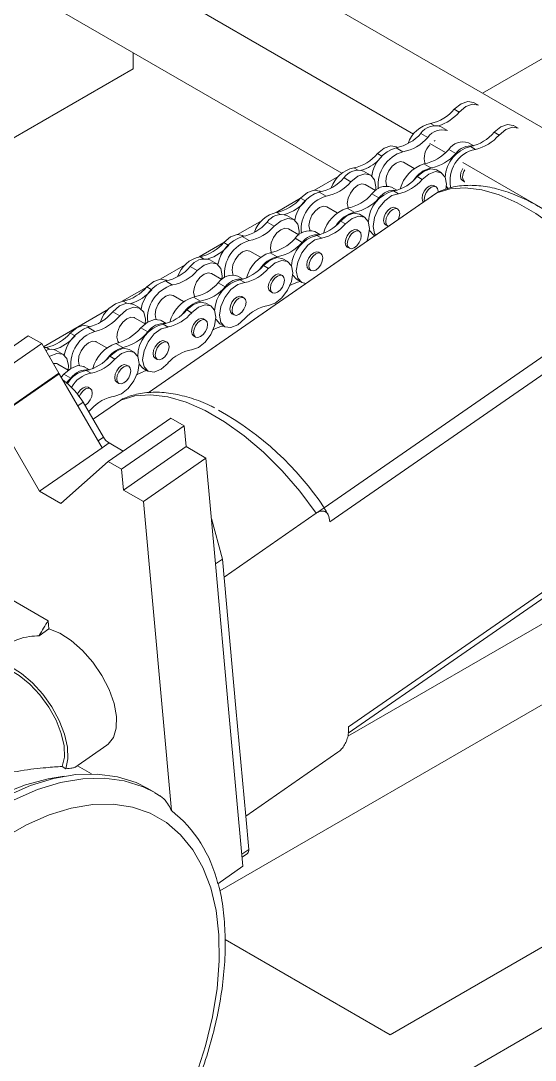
# Model space of a CAD drawing. Header units: millimetres. Extents: x 0 to 1189, y 0 to 841.
# Drawn here: x 773.22 to 783.63, y 663.24 to 684.26 of the extents above; entities that cross this region are included whole.
import ezdxf

# ---------------------------------------------------------------- set-up
doc = ezdxf.new("R2010")
doc.units = ezdxf.units.MM

msp = doc.modelspace()

# ---------------------------------------------------------------- linework, layer by layer
at = {"color": 7, "linetype": 'Continuous', "lineweight": 15}
for p, q in [((798.779, 692.155), (782.564, 682.795)), ((795.292, 675.447), (770.967, 689.49)), ((781.173, 681.965), (769.553, 688.673)), ((779.717, 681.173), (771.25, 686.06)), ((775.493, 683.284), (775.493, 683.611)), ((775.493, 683.61), (775.493, 683.611)), ((768.422, 679.202), (775.493, 683.284)), ((782.484, 682.548), (782.385, 682.605)), ((781.996, 682.468), (782.095, 682.411)), ((781.517, 682.18), (781.588, 682.139)), ((781.318, 681.98), (781.46, 681.899)), ((781.857, 682.035), (781.716, 682.116)), ((782.901, 681.946), (782.802, 682.003)), ((783.29, 682.083), (783.191, 682.14)), ((781.82, 681.591), (781.503, 681.775)), ((782.388, 681.728), (782.281, 681.79)), ((780.816, 681.69), (780.957, 681.609)), ((780.85, 681.695), (780.829, 681.707)), ((782.025, 681.572), (781.884, 681.654)), ((782.423, 681.657), (782.324, 681.714)), ((781.181, 681.273), (780.969, 681.395)), ((781.523, 681.282), (781.381, 681.364)), ((784.741, 679.905), (782.168, 681.391)), ((779.962, 681.282), (780.033, 681.241)), ((780.302, 681.137), (780.16, 681.218)), ((781.734, 681.185), (781.635, 681.242)), ((779.66, 681.118), (779.164, 680.832)), ((779.763, 681.082), (779.904, 681.001)), ((780.403, 680.824), (780.192, 680.946)), ((781.346, 681.048), (781.247, 681.105)), ((781.627, 680.9), (781.584, 680.925)), ((782.162, 681.027), (782.204, 681.003)), ((781.624, 680.766), (775.797, 676.732)), ((779.26, 680.792), (779.401, 680.71)), ((779.294, 680.797), (779.273, 680.809)), ((780.47, 680.674), (780.328, 680.756)), ((780.833, 680.83), (780.726, 680.892)), ((780.867, 680.759), (780.768, 680.816)), ((778.882, 680.669), (778.387, 680.383)), ((779.626, 680.375), (779.414, 680.497)), ((778.406, 680.383), (778.477, 680.342)), ((778.746, 680.239), (778.605, 680.32)), ((779.967, 680.384), (779.826, 680.466)), ((780.178, 680.287), (780.079, 680.344)), ((780.849, 680.451), (780.806, 680.476)), ((778.104, 680.22), (777.609, 679.934)), ((778.207, 680.184), (778.348, 680.103)), ((779.79, 680.15), (779.691, 680.207)), ((780.606, 680.129), (780.649, 680.105)), ((777.704, 679.894), (777.846, 679.812)), ((777.738, 679.899), (777.718, 679.911)), ((778.848, 679.926), (778.636, 680.048)), ((779.277, 679.932), (779.17, 679.994)), ((779.311, 679.861), (779.212, 679.918)), ((780.071, 680.002), (780.028, 680.027)), ((780.357, 679.927), (780.387, 679.91)), ((777.327, 679.771), (776.831, 679.485)), ((778.914, 679.776), (778.773, 679.858)), ((779.828, 679.68), (779.871, 679.656)), ((780.225, 679.801), (780.253, 679.817)), ((776.851, 679.485), (776.922, 679.444)), ((778.07, 679.477), (777.858, 679.599)), ((778.411, 679.486), (778.27, 679.568)), ((778.623, 679.389), (778.524, 679.446)), ((779.293, 679.553), (779.251, 679.578)), ((776.549, 679.322), (776.053, 679.036)), ((776.651, 679.286), (776.793, 679.205)), ((777.19, 679.341), (777.049, 679.422)), ((778.235, 679.251), (778.136, 679.309)), ((779.051, 679.231), (779.093, 679.207)), ((777.292, 679.028), (777.08, 679.15)), ((777.722, 679.034), (777.615, 679.096)), ((778.515, 679.104), (778.473, 679.129)), ((778.802, 679.029), (778.901, 678.972)), ((775.771, 678.873), (775.275, 678.587)), ((776.149, 678.996), (776.29, 678.914)), ((776.183, 679.001), (776.162, 679.013)), ((777.358, 678.878), (777.217, 678.96)), ((777.756, 678.963), (777.657, 679.02)), ((776.514, 678.579), (776.303, 678.701)), ((776.856, 678.588), (776.714, 678.669)), ((777.737, 678.655), (777.695, 678.68)), ((778.273, 678.782), (778.315, 678.758)), ((774.993, 678.424), (773.681, 677.666)), ((775.295, 678.587), (775.366, 678.546)), ((775.635, 678.443), (775.493, 678.524)), ((776.679, 678.353), (776.58, 678.411)), ((777.067, 678.491), (776.968, 678.548)), ((779.362, 674.41), (785.413, 678.599)), ((775.082, 678.373), (775.223, 678.291)), ((775.737, 678.13), (775.525, 678.252)), ((776.166, 678.136), (776.059, 678.198)), ((776.96, 678.206), (776.917, 678.231)), ((777.495, 678.333), (777.537, 678.309)), ((785.528, 678.314), (779.477, 674.125)), ((774.579, 678.059), (774.721, 677.977)), ((774.624, 678.068), (774.607, 678.078)), ((775.789, 677.965), (775.647, 678.046)), ((776.2, 678.065), (776.101, 678.122)), ((777.246, 678.131), (777.345, 678.073)), ((772.104, 677.011), (773.371, 677.888)), ((773.644, 677.73), (773.371, 677.888)), ((774.959, 677.643), (774.748, 677.766)), ((776.182, 677.757), (776.139, 677.782)), ((776.717, 677.884), (776.76, 677.86)), ((772.377, 676.853), (773.644, 677.73)), ((773.991, 677.132), (773.644, 677.73)), ((773.74, 677.652), (773.692, 677.648)), ((773.74, 677.652), (773.811, 677.611)), ((774.08, 677.507), (773.938, 677.589)), ((775.286, 677.651), (775.145, 677.732)), ((775.512, 677.555), (775.413, 677.612)), ((775.124, 677.418), (775.025, 677.475)), ((775.939, 677.435), (775.982, 677.411)), ((772.724, 676.255), (773.991, 677.132)), ((774.182, 677.194), (773.97, 677.317)), ((774.611, 677.201), (774.504, 677.262)), ((774.645, 677.13), (774.546, 677.187)), ((775.405, 677.271), (775.362, 677.295)), ((775.69, 677.233), (775.789, 677.175)), ((772.732, 676.243), (773.998, 677.12)), ((773.776, 676.966), (773.762, 676.974)), ((773.924, 677.068), (773.908, 677.074)), ((774.867, 675.623), (773.998, 677.12)), ((774.092, 677.111), (774.037, 677.053)), ((774.234, 677.029), (774.092, 677.111)), ((775.162, 676.949), (775.205, 676.924)), ((774.627, 676.822), (774.584, 676.846)), ((774.48, 676.543), (774.894, 675.839)), ((775.242, 676.588), (774.682, 676.2)), ((775.242, 676.588), (775.287, 676.609)), ((774.594, 676.349), (774.645, 676.402)), ((773.601, 674.746), (772.732, 676.243)), ((774.988, 675.346), (776.255, 676.223)), ((776.528, 676.065), (776.255, 676.223)), ((775.261, 675.188), (776.528, 676.065)), ((776.566, 675.646), (776.528, 676.065)), ((774.867, 675.623), (775.008, 675.72)), ((775.292, 675.556), (775.008, 675.72)), ((773.601, 674.746), (774.867, 675.623)), ((775.299, 674.769), (776.566, 675.646)), ((776.967, 675.414), (776.566, 675.646)), ((774.988, 675.346), (774.033, 674.496)), ((775.261, 675.188), (774.988, 675.346)), ((775.701, 674.537), (776.967, 675.414)), ((777.161, 673.275), (776.967, 675.414)), ((789.635, 675.447), (779.841, 669.792)), ((775.299, 674.769), (775.261, 675.188)), ((774.033, 674.496), (773.601, 674.746)), ((775.701, 674.537), (775.299, 674.769)), ((791.05, 674.63), (777.25, 666.664)), ((776.268, 668.289), (775.701, 674.537)), ((777.078, 674.193), (777.302, 673.371)), ((779.202, 674.302), (777.335, 673.009)), ((779.85, 669.852), (785.849, 674.005)), ((779.853, 669.982), (785.905, 674.171)), ((777.162, 673.274), (777.302, 673.371)), ((777.302, 673.371), (777.575, 670.36)), ((777.428, 670.34), (777.161, 673.275)), ((777.161, 673.275), (777.162, 673.274)), ((777.162, 673.274), (777.428, 670.34)), ((773.068, 672.535), (773.775, 672.127)), ((773.79, 671.96), (773.775, 672.127)), ((773.594, 671.824), (773.79, 671.96)), ((777.716, 667.161), (777.428, 670.34)), ((777.575, 670.36), (777.774, 668.175)), ((777.575, 670.36), (777.774, 668.175)), ((774.316, 669.161), (774.964, 669.61)), ((779.641, 669.468), (777.774, 668.175)), ((774.134, 669.135), (774.056, 669.18)), ((774.651, 669.03), (774.365, 669.195)), ((775.933, 668.653), (775.792, 668.734)), ((780.697, 663.756), (789.493, 668.834)), ((776.052, 668.572), (775.931, 668.646)), ((777.774, 668.175), (777.835, 667.504)), ((765.14, 653.142), (790.908, 668.017)), ((777.699, 667.347), (777.807, 667.421)), ((777.207, 666.809), (777.716, 667.161)), ((780.697, 663.756), (777.357, 665.684))]:
    msp.add_line(p, q, dxfattribs=at)
at = {"color": 8, "linetype": 'Continuous', "lineweight": 15}
for p, q in [((780.441, 681.57), (780.529, 681.519)), ((781.642, 680.776), (775.801, 676.732)), ((781.624, 680.766), (781.642, 680.776)), ((781.691, 680.803), (781.642, 680.776)), ((778.885, 680.672), (778.973, 680.621)), ((777.329, 679.774), (777.418, 679.723)), ((775.774, 678.876), (775.862, 678.825)), ((774.219, 677.941), (774.307, 677.89)), ((774.375, 676.47), (774.48, 676.543)), ((774.785, 675.764), (774.894, 675.839)), ((777.694, 667.407), (777.835, 667.504))]:
    msp.add_line(p, q, dxfattribs=at)
at = {"color": 7, "linetype": 'Continuous', "lineweight": 15, "flags": 128}
for points in [[(782.385, 682.605), (782.384, 682.606), (782.268, 682.627), (782.132, 682.579), (781.996, 682.468)], [(782.484, 682.548), (782.483, 682.549), (782.367, 682.57), (782.231, 682.522), (782.095, 682.411)], [(783.191, 682.14), (783.19, 682.14), (783.074, 682.162), (782.938, 682.114), (782.802, 682.003)], [(783.29, 682.083), (783.289, 682.083), (783.173, 682.105), (783.037, 682.056), (782.901, 681.946)], [(781.585, 681.822), (781.597, 681.829), (781.609, 681.836)], [(780.829, 681.707), (780.828, 681.708), (780.713, 681.729), (780.576, 681.681), (780.441, 681.57)], [(780.969, 681.395), (780.901, 681.409), (780.819, 681.38), (780.738, 681.315), (780.669, 681.222), (780.623, 681.116), (780.607, 681.013), (780.623, 680.928), (780.63, 680.916)], [(780.404, 680.824), (780.409, 680.899), (780.382, 681.044), (780.303, 681.136), (780.184, 681.16), (780.044, 681.112), (779.904, 681.001)], [(781.635, 681.242), (781.634, 681.242), (781.519, 681.264), (781.383, 681.216), (781.247, 681.105)], [(781.827, 680.851), (781.838, 680.956), (781.811, 681.097), (781.733, 681.185), (781.618, 681.207), (781.482, 681.158), (781.346, 681.048)], [(782.168, 681.268), (782.162, 681.258), (782.131, 681.188), (782.12, 681.119), (782.131, 681.063), (782.162, 681.027), (782.162, 681.027)], [(779.851, 680.469), (779.846, 680.479), (779.829, 680.564), (779.846, 680.667), (779.892, 680.773), (779.96, 680.866), (780.042, 680.931), (780.123, 680.96), (780.192, 680.946)], [(781.584, 680.925), (781.538, 680.934), (781.484, 680.915), (781.43, 680.871), (781.384, 680.809), (781.353, 680.739), (781.343, 680.67), (781.353, 680.614), (781.369, 680.59)], [(781.836, 680.914), (781.838, 680.908), (781.87, 680.86)], [(782.21, 681), (782.204, 681.003), (782.174, 681.038), (782.163, 681.095)], [(779.273, 680.809), (779.272, 680.81), (779.157, 680.831), (779.021, 680.783), (778.885, 680.672)], [(780.867, 680.759), (780.729, 680.723), (780.587, 680.618), (780.464, 680.461), (780.382, 680.277), (780.353, 680.099), (780.382, 679.953), (780.402, 679.92)], [(781.39, 680.604), (781.385, 680.646), (781.396, 680.714), (781.427, 680.785), (781.472, 680.847), (781.527, 680.89), (781.581, 680.909), (781.627, 680.9), (781.657, 680.865), (781.668, 680.809), (781.667, 680.792)], [(785.413, 678.599), (785.095, 679.022), (784.753, 679.416), (784.393, 679.774), (784.021, 680.09), (783.644, 680.359), (783.269, 680.575), (782.903, 680.736), (782.55, 680.837), (782.219, 680.878), (781.915, 680.858), (781.642, 680.776)], [(779.414, 680.497), (779.345, 680.51), (779.264, 680.482), (779.183, 680.417), (779.114, 680.324), (779.068, 680.218), (779.052, 680.115), (779.068, 680.03), (779.074, 680.018)], [(780.079, 680.344), (780.079, 680.344), (779.963, 680.366), (779.827, 680.318), (779.691, 680.207)], [(780.222, 679.795), (780.255, 679.885), (780.282, 680.058), (780.255, 680.199), (780.178, 680.287), (780.062, 680.309), (779.926, 680.26), (779.79, 680.15)], [(780.806, 680.476), (780.76, 680.485), (780.706, 680.466), (780.652, 680.422), (780.606, 680.36), (780.576, 680.29), (780.565, 680.221), (780.576, 680.165), (780.606, 680.129), (780.606, 680.129)], [(780.607, 680.196), (780.618, 680.265), (780.649, 680.336), (780.695, 680.398), (780.749, 680.441), (780.803, 680.46), (780.849, 680.451), (780.879, 680.416), (780.89, 680.36), (780.879, 680.291), (780.857, 680.235)], [(778.848, 679.925), (778.854, 680.001), (778.826, 680.146), (778.747, 680.238), (778.629, 680.262), (778.489, 680.214), (778.348, 680.103)], [(780.661, 680.099), (780.649, 680.105), (780.618, 680.14), (780.607, 680.196)], [(777.718, 679.911), (777.717, 679.912), (777.601, 679.933), (777.465, 679.885), (777.329, 679.774)], [(778.295, 679.571), (778.29, 679.581), (778.274, 679.666), (778.29, 679.769), (778.336, 679.875), (778.405, 679.968), (778.486, 680.033), (778.567, 680.061), (778.636, 680.048)], [(780.028, 680.027), (779.983, 680.036), (779.928, 680.017), (779.874, 679.973), (779.828, 679.911), (779.798, 679.841), (779.787, 679.772), (779.798, 679.716), (779.828, 679.68), (779.828, 679.68)], [(779.829, 679.747), (779.84, 679.816), (779.871, 679.887), (779.917, 679.949), (779.971, 679.992), (780.025, 680.011), (780.071, 680.002), (780.102, 679.967), (780.112, 679.911), (780.102, 679.842), (780.071, 679.771), (780.025, 679.709), (779.971, 679.666), (779.917, 679.647), (779.871, 679.656), (779.84, 679.691), (779.829, 679.747)], [(780.28, 680.016), (780.283, 680.01), (780.357, 679.927)], [(779.311, 679.861), (779.173, 679.825), (779.031, 679.72), (778.909, 679.563), (778.826, 679.379), (778.797, 679.2), (778.826, 679.055), (778.909, 678.967), (778.998, 678.948)], [(777.858, 679.599), (777.789, 679.612), (777.708, 679.584), (777.627, 679.519), (777.558, 679.426), (777.512, 679.32), (777.496, 679.217), (777.512, 679.132), (777.519, 679.12)], [(778.524, 679.446), (778.523, 679.446), (778.407, 679.468), (778.271, 679.419), (778.136, 679.309)], [(779.251, 679.578), (779.205, 679.587), (779.151, 679.568), (779.097, 679.524), (779.051, 679.462), (779.02, 679.392), (779.009, 679.323), (779.02, 679.267), (779.051, 679.231), (779.051, 679.231)], [(779.052, 679.298), (779.062, 679.367), (779.093, 679.438), (779.139, 679.5), (779.193, 679.543), (779.247, 679.562), (779.293, 679.553), (779.324, 679.518), (779.334, 679.462), (779.324, 679.393), (779.293, 679.322), (779.247, 679.26), (779.193, 679.217), (779.139, 679.198), (779.093, 679.207), (779.062, 679.242), (779.052, 679.298)], [(777.293, 679.027), (777.298, 679.102), (777.27, 679.248), (777.191, 679.34), (777.073, 679.364), (776.933, 679.316), (776.793, 679.205)], [(778.235, 678.5), (778.37, 678.546), (778.506, 678.655), (778.622, 678.81), (778.699, 678.987), (778.726, 679.16), (778.699, 679.301), (778.622, 679.389), (778.506, 679.411), (778.37, 679.362), (778.235, 679.251)], [(776.162, 679.013), (776.161, 679.014), (776.046, 679.035), (775.91, 678.987), (775.774, 678.876)], [(776.74, 678.673), (776.734, 678.683), (776.718, 678.768), (776.734, 678.871), (776.78, 678.977), (776.849, 679.07), (776.93, 679.135), (777.012, 679.163), (777.08, 679.15)], [(778.473, 679.129), (778.427, 679.138), (778.373, 679.119), (778.319, 679.075), (778.273, 679.013), (778.242, 678.943), (778.231, 678.874), (778.242, 678.818), (778.273, 678.782), (778.273, 678.782)], [(778.274, 678.849), (778.285, 678.918), (778.315, 678.989), (778.361, 679.051), (778.415, 679.094), (778.469, 679.113), (778.515, 679.104), (778.546, 679.069), (778.557, 679.013), (778.546, 678.944), (778.515, 678.873), (778.469, 678.811), (778.415, 678.768), (778.361, 678.749), (778.315, 678.758), (778.285, 678.793), (778.274, 678.849)], [(778.725, 679.118), (778.727, 679.112), (778.802, 679.029)], [(777.756, 678.963), (777.617, 678.927), (777.475, 678.822), (777.353, 678.664), (777.271, 678.481), (777.241, 678.302), (777.271, 678.157), (777.353, 678.069), (777.475, 678.053), (777.617, 678.112), (777.756, 678.236)], [(776.303, 678.701), (776.234, 678.714), (776.153, 678.686), (776.071, 678.621), (776.003, 678.528), (775.957, 678.422), (775.94, 678.319), (775.957, 678.234), (775.963, 678.222)], [(777.695, 678.68), (777.649, 678.689), (777.595, 678.67), (777.541, 678.626), (777.495, 678.564), (777.464, 678.494), (777.454, 678.425), (777.464, 678.369), (777.495, 678.333), (777.495, 678.333)], [(777.496, 678.4), (777.507, 678.469), (777.537, 678.54), (777.583, 678.602), (777.637, 678.645), (777.692, 678.664), (777.737, 678.655), (777.768, 678.62), (777.779, 678.564), (777.768, 678.495), (777.737, 678.424), (777.692, 678.362), (777.637, 678.319), (777.583, 678.3), (777.537, 678.309), (777.507, 678.344), (777.496, 678.4)], [(775.493, 678.524), (775.483, 678.53), (775.362, 678.546), (775.221, 678.491), (775.082, 678.373)], [(775.737, 678.129), (775.742, 678.222), (775.708, 678.363), (775.625, 678.448), (775.503, 678.464), (775.362, 678.409), (775.223, 678.291)], [(776.968, 678.548), (776.967, 678.548), (776.852, 678.57), (776.716, 678.521), (776.58, 678.411)], [(776.679, 677.602), (776.815, 677.648), (776.951, 677.757), (777.066, 677.912), (777.144, 678.089), (777.171, 678.262), (777.144, 678.403), (777.066, 678.491), (776.951, 678.513), (776.815, 678.464), (776.679, 678.353)], [(775.206, 677.746), (775.182, 677.778), (775.163, 677.86), (775.175, 677.961), (775.219, 678.068), (775.285, 678.163), (775.366, 678.232), (775.448, 678.264), (775.518, 678.255), (775.525, 678.252)], [(776.059, 678.198), (776.049, 678.203), (775.927, 678.219), (775.786, 678.164), (775.647, 678.046)], [(776.917, 678.231), (776.871, 678.24), (776.817, 678.221), (776.763, 678.177), (776.717, 678.115), (776.687, 678.045), (776.676, 677.976), (776.687, 677.92), (776.717, 677.884), (776.717, 677.884)], [(776.718, 677.951), (776.729, 678.02), (776.76, 678.091), (776.806, 678.153), (776.86, 678.196), (776.914, 678.215), (776.96, 678.206), (776.99, 678.171), (777.001, 678.115), (776.99, 678.046), (776.96, 677.975), (776.914, 677.913), (776.86, 677.87), (776.806, 677.851), (776.76, 677.86), (776.729, 677.895), (776.718, 677.951)], [(777.169, 678.22), (777.172, 678.214), (777.246, 678.131)], [(774.607, 678.078), (774.606, 678.078), (774.491, 678.1), (774.355, 678.051), (774.219, 677.941)], [(776.2, 678.065), (776.062, 678.029), (775.92, 677.924), (775.797, 677.766), (775.715, 677.583), (775.686, 677.404), (775.715, 677.259), (775.797, 677.171), (775.92, 677.155), (776.062, 677.214), (776.2, 677.337)], [(774.748, 677.766), (774.741, 677.769), (774.67, 677.778), (774.589, 677.746), (774.508, 677.677), (774.441, 677.582), (774.398, 677.475), (774.386, 677.373), (774.405, 677.292), (774.408, 677.287)], [(776.139, 677.782), (776.094, 677.791), (776.039, 677.772), (775.985, 677.728), (775.939, 677.666), (775.909, 677.596), (775.898, 677.527), (775.909, 677.471), (775.939, 677.435), (775.939, 677.435)], [(775.94, 677.502), (775.951, 677.571), (775.982, 677.642), (776.028, 677.704), (776.082, 677.747), (776.136, 677.766), (776.182, 677.757), (776.212, 677.722), (776.223, 677.666), (776.212, 677.597), (776.182, 677.526), (776.136, 677.464), (776.082, 677.421), (776.028, 677.402), (775.982, 677.411), (775.951, 677.446), (775.94, 677.502)], [(775.413, 677.612), (775.412, 677.613), (775.297, 677.634), (775.161, 677.586), (775.025, 677.475)], [(775.124, 676.667), (775.26, 676.712), (775.396, 676.821), (775.511, 676.976), (775.589, 677.154), (775.616, 677.326), (775.589, 677.468), (775.511, 677.556), (775.396, 677.577), (775.26, 677.529), (775.124, 677.418)], [(774.182, 677.194), (774.187, 677.287), (774.154, 677.428), (774.07, 677.513), (773.948, 677.529), (773.807, 677.474), (773.796, 677.467)], [(774.504, 677.262), (774.494, 677.268), (774.372, 677.284), (774.231, 677.229), (774.092, 677.111)], [(775.362, 677.295), (775.316, 677.304), (775.262, 677.285), (775.208, 677.242), (775.162, 677.18), (775.132, 677.109), (775.121, 677.041), (775.132, 676.984), (775.162, 676.949), (775.162, 676.949)], [(775.163, 677.016), (775.174, 677.085), (775.205, 677.155), (775.251, 677.217), (775.305, 677.261), (775.359, 677.28), (775.405, 677.271), (775.435, 677.236), (775.446, 677.179), (775.435, 677.111), (775.405, 677.04), (775.359, 676.978), (775.305, 676.934), (775.251, 676.916), (775.205, 676.924), (775.174, 676.96), (775.163, 677.016)], [(775.616, 677.317), (775.616, 677.316), (775.69, 677.233)], [(773.783, 676.971), (773.777, 676.973), (773.767, 676.977)], [(774.234, 677.029), (774.174, 676.968), (774.143, 676.938)], [(774.584, 676.846), (774.539, 676.855), (774.484, 676.836), (774.43, 676.793), (774.384, 676.731), (774.371, 676.704)], [(774.404, 676.659), (774.427, 676.706), (774.473, 676.768), (774.527, 676.812), (774.581, 676.831), (774.627, 676.822), (774.658, 676.787), (774.668, 676.73), (774.658, 676.662), (774.627, 676.591), (774.581, 676.529), (774.527, 676.485), (774.517, 676.48)], [(779.202, 674.302), (778.868, 674.745), (778.509, 675.159), (778.13, 675.535), (777.74, 675.867), (777.345, 676.15), (776.951, 676.377), (776.566, 676.545), (776.196, 676.652), (775.848, 676.695), (775.529, 676.673), (775.242, 676.588)], [(775.291, 676.615), (775.281, 676.61), (775.242, 676.588)], [(774.964, 669.61), (774.989, 669.628), (775.096, 669.765), (775.153, 669.956), (775.157, 670.189), (775.108, 670.454), (775.008, 670.735), (774.863, 671.017), (774.68, 671.286), (774.47, 671.526), (774.243, 671.725), (774.013, 671.873), (773.79, 671.96)], [(774.134, 669.135), (774.175, 669.334), (774.165, 669.571), (774.104, 669.835), (773.997, 670.111), (773.848, 670.385), (773.664, 670.643), (773.456, 670.873), (773.234, 671.062), (773.009, 671.2), (772.793, 671.281), (772.597, 671.3), (772.431, 671.257), (772.303, 671.153), (772.221, 670.995)], [(774.056, 669.18), (774.102, 669.367), (774.096, 669.595), (774.04, 669.849), (773.935, 670.116), (773.788, 670.382), (773.608, 670.63), (773.404, 670.847), (773.187, 671.022), (772.97, 671.144), (772.765, 671.206), (772.584, 671.206), (772.442, 671.148)], [(774.096, 668.981), (773.771, 668.933), (773.316, 668.811), (772.852, 668.625), (772.382, 668.378), (771.912, 668.073), (771.449, 667.712), (770.997, 667.301), (770.562, 666.844), (770.148, 666.346), (769.761, 665.814), (769.406, 665.253), (769.086, 664.67), (768.805, 664.072), (768.566, 663.466), (768.373, 662.859), (768.227, 662.259), (768.131, 661.671), (768.085, 661.104), (768.09, 660.564), (768.145, 660.057), (768.251, 659.589), (768.406, 659.165), (768.416, 659.143)], [(775.792, 668.734), (775.553, 668.853), (775.175, 668.972), (774.767, 669.027), (774.335, 669.015), (773.883, 668.937), (773.417, 668.793), (772.942, 668.587), (772.464, 668.319), (771.987, 667.993), (771.518, 667.613), (771.062, 667.183), (770.623, 666.707), (770.208, 666.193), (769.821, 665.644), (769.466, 665.069), (769.148, 664.472), (768.869, 663.862), (768.634, 663.245), (768.445, 662.628)]]:
    msp.add_lwpolyline(points, dxfattribs=at)
at = {"color": 8, "linetype": 'Continuous', "lineweight": 15, "flags": 128}
for points in [[(768.776, 663.163), (769.011, 663.78), (769.289, 664.39), (769.608, 664.987), (769.963, 665.563), (770.35, 666.111), (770.765, 666.626), (771.203, 667.101), (771.659, 667.531), (772.129, 667.911), (772.605, 668.237), (773.084, 668.505), (773.559, 668.712), (774.025, 668.855), (774.476, 668.933), (774.909, 668.945), (775.316, 668.891), (775.695, 668.771), (775.934, 668.652)], [(776.77, 662.935), (776.96, 663.53), (777.102, 664.118), (777.195, 664.693), (777.238, 665.247), (777.231, 665.775), (777.172, 666.269), (777.064, 666.724), (776.907, 667.134), (776.704, 667.493), (776.456, 667.799), (776.167, 668.047), (775.84, 668.233), (775.48, 668.356), (775.09, 668.415), (774.675, 668.408), (774.241, 668.336), (773.793, 668.199), (773.335, 667.999), (772.875, 667.739)]]:
    msp.add_lwpolyline(points, dxfattribs=at)
at = {"color": 7, "linetype": 'Continuous', "lineweight": 15}
for centre, radius, start, end in [((781.33, 683.032), 0.873, 282.3858, 319.746), ((781.402, 683.008), 0.915, 287.236, 319.2698), ((781.643, 681.578), 0.615, 101.7656, 161.2584), ((780.652, 682.555), 0.88, 280.7366, 319.258), ((781.608, 681.782), 0.352, 72.1987, 145.5737), ((781.75, 681.7), 0.352, 72.1987, 145.5737), ((782.136, 682.567), 0.873, 282.3858, 319.746), ((780.793, 682.473), 0.88, 280.7366, 319.258), ((782.174, 681.455), 0.352, 72.1987, 145.5737), ((782.235, 682.51), 0.873, 282.3858, 319.746), ((779.775, 682.134), 0.873, 282.3858, 319.746), ((781.035, 681.002), 0.722, 107.6826, 170.4422), ((781.151, 680.937), 0.699, 106.1044, 186.3026), ((781.217, 682.228), 0.88, 280.7366, 319.258), ((781.755, 681.482), 0.367, 133.3654, 198.2976), ((781.359, 682.146), 0.88, 280.7366, 319.258), ((782.482, 681.061), 0.672, 103.6692, 177.0702), ((782.55, 681.029), 0.641, 101.4485, 193.503), ((782.333, 681.347), 0.381, 82.9767, 143.8658), ((779.886, 682.03), 0.827, 286.23, 314.2497), ((781.599, 680.68), 0.718, 107.7012, 165.8146), ((780.087, 680.68), 0.615, 101.7656, 161.2584), ((780.053, 680.884), 0.352, 72.1987, 145.5737), ((781.658, 680.721), 0.577, 103.5699, 147.6959), ((782.466, 681.08), 0.304, 147.5104, 177.3468), ((779.096, 681.656), 0.88, 280.7366, 319.258), ((779.237, 681.575), 0.88, 280.7366, 319.258), ((780.581, 681.669), 0.873, 282.3858, 319.746), ((780.68, 681.612), 0.873, 282.3858, 319.746), ((779.479, 680.104), 0.722, 107.6812, 170.4438), ((779.595, 680.039), 0.699, 106.1044, 186.3026), ((779.662, 681.33), 0.88, 280.7366, 319.258), ((780.927, 680.163), 0.672, 103.6699, 177.0696), ((780.618, 680.557), 0.352, 72.1987, 145.5737), ((780.778, 680.449), 0.381, 82.9767, 143.8658), ((781.851, 680.437), 0.4, 113.6603, 124.695), ((778.219, 681.236), 0.873, 282.3858, 319.746), ((778.29, 681.212), 0.915, 287.236, 319.2697), ((779.803, 681.248), 0.88, 280.7366, 319.258), ((778.531, 679.782), 0.615, 101.7655, 161.2586), ((778.497, 679.985), 0.352, 72.1983, 145.5739), ((780.044, 679.782), 0.718, 107.7012, 165.8146), ((780.102, 679.823), 0.577, 103.5699, 147.6959), ((777.54, 680.758), 0.88, 280.7367, 319.2579), ((777.682, 680.677), 0.88, 280.7367, 319.2579), ((779.025, 680.771), 0.873, 282.3858, 319.746), ((779.124, 680.714), 0.873, 282.3858, 319.746), ((777.924, 679.206), 0.722, 107.6827, 170.4422), ((779.371, 679.265), 0.672, 103.6701, 177.0693), ((779.063, 679.659), 0.352, 72.1983, 145.5739), ((779.222, 679.551), 0.381, 82.9763, 143.866), ((776.663, 680.338), 0.873, 282.3856, 319.7462), ((776.735, 680.314), 0.915, 287.236, 319.2697), ((778.04, 679.141), 0.699, 106.1046, 186.3024), ((778.106, 680.432), 0.88, 280.7367, 319.2579), ((778.248, 680.35), 0.88, 280.7367, 319.2579), ((776.976, 678.884), 0.615, 101.7656, 161.2584), ((778.488, 678.884), 0.718, 107.7014, 165.8147), ((778.547, 678.925), 0.577, 103.5694, 147.6966), ((775.985, 679.86), 0.88, 280.7367, 319.2579), ((776.941, 679.087), 0.352, 72.1977, 145.5745), ((777.469, 679.873), 0.873, 282.3856, 319.7462), ((777.568, 679.816), 0.873, 282.3856, 319.7462), ((776.126, 679.779), 0.88, 280.7367, 319.2579), ((777.507, 678.761), 0.352, 72.1977, 145.5745), ((777.667, 678.653), 0.381, 82.9755, 143.8669), ((775.108, 679.44), 0.873, 282.3858, 319.746), ((775.179, 679.416), 0.915, 287.236, 319.2698), ((776.368, 678.308), 0.722, 107.6827, 170.4422), ((776.484, 678.243), 0.699, 106.1046, 186.3024), ((776.55, 679.534), 0.88, 280.7367, 319.2579), ((776.692, 679.452), 0.88, 280.7367, 319.2579), ((777.815, 678.367), 0.672, 103.6693, 177.0701), ((779.01, 678.323), 0.673, 101.1535, 120.4608), ((776.932, 677.986), 0.717, 107.675, 165.9424), ((775.423, 677.979), 0.621, 101.908, 163.3064), ((775.914, 678.975), 0.873, 282.3858, 319.746), ((776.991, 678.027), 0.577, 103.5699, 147.6961), ((778.369, 677.691), 0.82, 99.405, 138.4055), ((774.361, 678.967), 0.934, 283.5404, 320.5318), ((774.502, 678.885), 0.934, 283.5404, 320.5318), ((776.013, 678.918), 0.873, 282.3858, 319.746), ((774.825, 677.366), 0.735, 109.5251, 170.0808), ((774.936, 677.305), 0.706, 107.7739, 186.0307), ((774.926, 678.64), 0.934, 283.5404, 320.5318), ((776.259, 677.469), 0.672, 103.5698, 179.8257), ((776.115, 677.739), 0.397, 83.888, 145.2998), ((777.455, 677.425), 0.673, 101.1525, 120.4618), ((773.553, 678.505), 0.873, 282.3858, 319.746), ((773.624, 678.481), 0.915, 287.236, 319.2697), ((775.068, 678.558), 0.934, 283.5404, 320.5318), ((773.834, 677.386), 0.228, 62.8143, 118.0103), ((775.372, 677.059), 0.711, 108.6657, 166.3751), ((775.451, 677.075), 0.598, 105.9662, 147.1429), ((776.813, 676.793), 0.82, 99.4052, 138.4052), ((774.359, 678.039), 0.873, 282.3858, 319.746), ((774.458, 677.982), 0.873, 282.3858, 319.746), ((773.912, 677.208), 0.123, 62.1014, 106.1088), ((774.626, 676.665), 0.528, 98.6906, 150.9999), ((774.56, 676.803), 0.397, 83.888, 145.2998), ((774.728, 676.599), 0.537, 98.8943, 153.0387), ((775.961, 676.481), 0.729, 104.943, 122.5427), ((773.275, 675.852), 1.389, 29.8085, 54.8422), ((775.258, 675.858), 0.82, 99.4052, 138.4053), ((774.202, 670.964), 6.205, 33.7336, 60.8631), ((775.186, 676.005), 0.336, 209.5265, 237.9944), ((781.293, 671.381), 3.592, 122.5141, 125.5936), ((776.793, 670.121), 3.624, 146.3789, 151.9622), ((774.637, 666.215), 2.638, 13.0067, 51.8213), ((777.774, 668.174), 0.00161, 110.8019, 116.037), ((777.75, 667.486), 0.0861, 311.1373, 12.0046)]:
    msp.add_arc(centre, radius, start, end, dxfattribs=at)
for points, knots in [([(785.573, 678.707), (785.522, 678.779), (785.373, 678.986), (785.107, 679.312), (784.773, 679.67), (784.422, 679.994), (784.059, 680.278), (783.689, 680.517), (783.316, 680.708), (782.944, 680.845), (782.579, 680.923), (782.229, 680.938), (781.931, 680.895), (781.761, 680.83), (781.691, 680.803)], [0, 0, 0, 0, 0.046732, 0.135062, 0.223549, 0.312267, 0.401337, 0.490883, 0.580998, 0.671674, 0.762504, 0.852341, 0.939668, 1, 1, 1, 1]), ([(777.139, 676.43), (777.112, 676.445), (776.957, 676.529), (776.676, 676.63), (776.302, 676.727), (775.941, 676.757), (775.612, 676.725), (775.4, 676.662), (775.301, 676.619), (775.291, 676.615)], [0, 0, 0, 0, 0.041545, 0.236278, 0.431604, 0.625506, 0.815095, 0.981211, 1, 1, 1, 1]), ([(779.447, 674.252), (779.437, 674.274), (779.415, 674.33), (779.379, 674.378), (779.357, 674.407)], [0, 0, 0, 0, 0.403815, 1, 1, 1, 1]), ([(779.477, 674.125), (779.47, 674.176), (779.458, 674.259), (779.396, 674.331), (779.323, 674.352), (779.253, 674.334), (779.214, 674.309), (779.202, 674.302)], [0, 0, 0, 0, 0.320825, 0.527294, 0.734737, 0.922529, 1, 1, 1, 1]), ([(773.594, 671.824), (773.529, 671.82), (773.309, 671.807), (773.062, 671.731), (772.95, 671.616), (772.943, 671.609)], [0, 0, 0, 0, 0.286781, 0.958599, 1, 1, 1, 1]), ([(779.641, 669.468), (779.666, 669.488), (779.715, 669.528), (779.778, 669.618), (779.825, 669.72), (779.859, 669.849), (779.856, 669.932), (779.853, 669.982)], [0, 0, 0, 0, 0.167968, 0.335595, 0.509751, 0.702449, 1, 1, 1, 1]), ([(768.545, 665.307), (768.633, 665.366), (768.826, 665.498), (769.091, 665.787), (769.421, 666.182), (769.788, 666.679), (770.213, 667.25), (770.67, 667.793), (771.221, 668.303), (771.891, 668.717), (772.597, 668.971), (773.227, 669.104), (773.731, 669.158), (773.954, 669.173), (774.056, 669.18)], [0, 0, 0, 0, 0.040058, 0.089086, 0.139424, 0.224742, 0.312188, 0.406903, 0.503361, 0.61853, 0.73748, 0.828522, 0.921515, 1, 1, 1, 1]), ([(774.134, 669.135), (774.179, 669.138), (774.267, 669.143), (774.299, 669.156), (774.315, 669.163)], [0, 0, 0, 0, 0.5230672, 1, 1, 1, 1]), ([(776.04, 668.587), (776.063, 668.571), (776.109, 668.538), (776.183, 668.449), (776.234, 668.363), (776.261, 668.305), (776.268, 668.289)], [0, 0, 0, 0, 0.246266, 0.490909, 0.861877, 1, 1, 1, 1]), ([(775.902, 660.987), (775.946, 661.056), (776.103, 661.302), (776.341, 661.747), (776.612, 662.314), (776.844, 662.891), (777.036, 663.47), (777.185, 664.048), (777.291, 664.618), (777.351, 665.174), (777.366, 665.714), (777.329, 666.226), (777.277, 666.594), (777.222, 666.778), (777.212, 666.812)], [0, 0, 0, 0, 0.036642, 0.130372, 0.224126, 0.317931, 0.411824, 0.505843, 0.60002, 0.694384, 0.788939, 0.883662, 0.97844, 1, 1, 1, 1])]:
    msp.add_open_spline(points, degree=3, knots=knots, dxfattribs=at)

doc.saveas('drawing.dxf')
